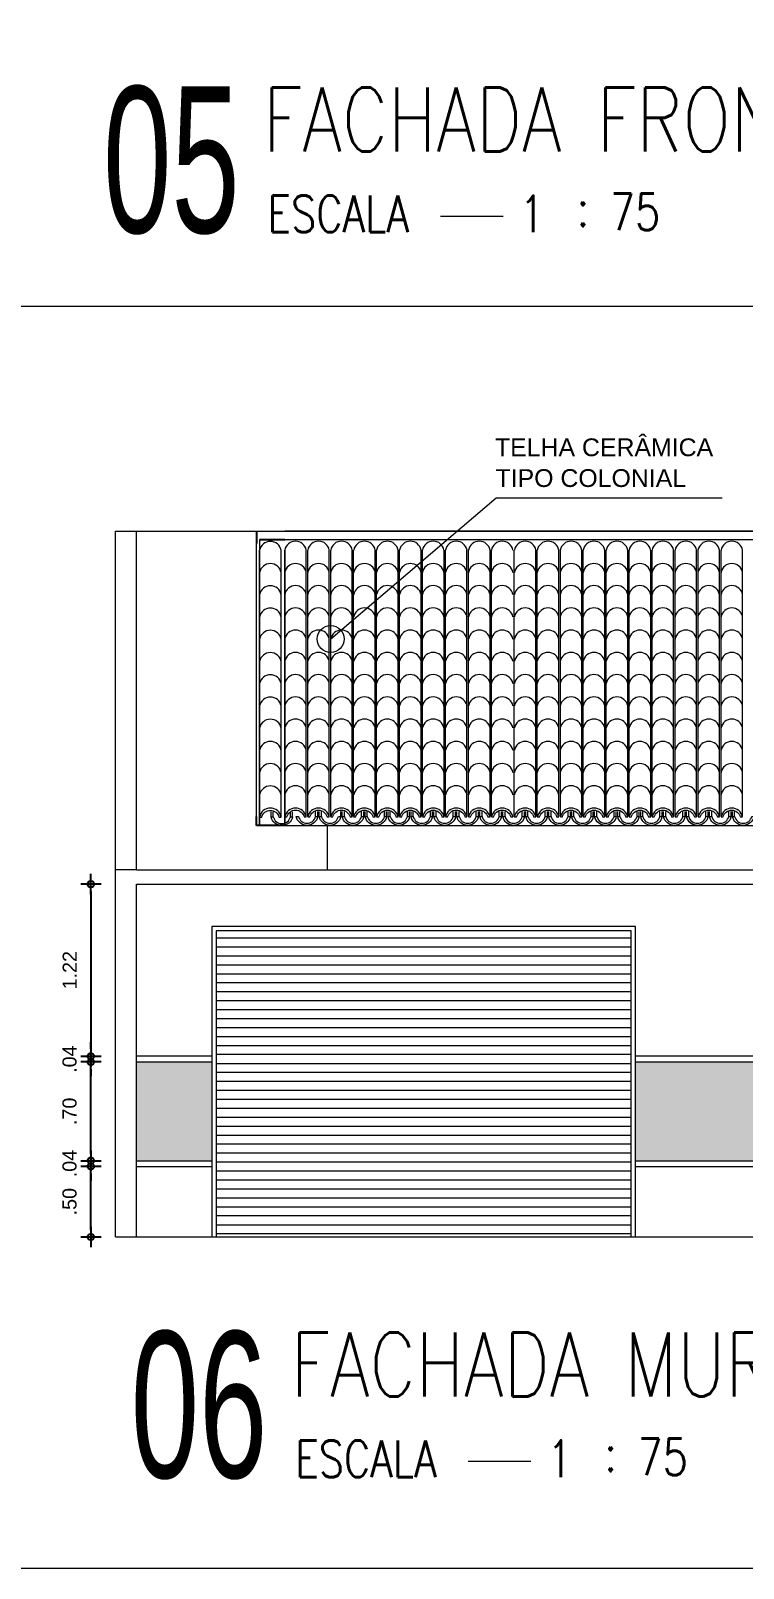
# Model space of a CAD drawing. Header units: millimetres. Extents: x 1345 to 2117, y 1214 to 1365.
# Drawn here: x 1879.66 to 1884.71, y 1268.73 to 1279.62 of the extents above; entities that cross this region are included whole.
import ezdxf
from ezdxf.enums import TextEntityAlignment as Align

# ---------------------------------------------------------------- set-up
doc = ezdxf.new("R2010")
doc.units = ezdxf.units.MM
doc.header["$LTSCALE"] = 0.5
for name, color, linetype in [('02', 2, 'Continuous'), ('COTAS', 7, 'Continuous'), ('DIVERSOS', 4, 'Continuous'), ('parede', 2, 'Continuous'), ('TUBULAÇÃO_ESGOTO', 6, 'Continuous')]:
    doc.layers.add(name, color=color, linetype=linetype)
for name, color, linetype, lineweight in [('E-lay-9', 9, 'Continuous', 9), ('E-TXT-G', 3, 'Continuous', 30), ('E-TXT-W', 7, 'Continuous', 15), ('E-TXT-Y', 2, 'Continuous', 40)]:
    doc.layers.add(name, color=color, linetype=linetype, lineweight=lineweight)
doc.styles.add('REG140', font='romans.shx', dxfattribs={"width": 0.8, "height": 0.35})
doc.styles.add('REG80', font='romans.shx', dxfattribs={"width": 0.8, "height": 0.1})
doc.styles.add('SANSSERIF', font='sas_____.pfb', dxfattribs={"height": 1})
doc.styles.add('SANSSERIF2', font='sanssb__.ttf', dxfattribs={"width": 0.8})
doc.styles.get("Standard").update_dxf_attribs({"font": 'arial.ttf'})
doc.dimstyles.new('ESCALA50', dxfattribs={"dimtxt": 0.1, "dimasz": 0.05, "dimexe": 0.18, "dimexo": 0.06, "dimgap": 0.1, "dimtad": 1, "dimzin": 4, "dimdsep": 46, "dimtxsty": 'Standard', "dimblk": 'BOLA', "dimcen": -0.06, "dimse1": 1, "dimse2": 1, "dimclrd": 7, "dimclrt": 7, "dimadec": 0, "dimazin": 0, "dimtfac": 1, "dimtix": 1, "dimtmove": 0, "dimatfit": 3, "dimldrblk": 'BOLA', "dimfxl": 0, "dimtolj": 1, "dimtzin": 4, "dimarcsym": 0})

# ---------------------------------------------------------------- blocks, each defined once
blk = doc.blocks.new('BOLA')
for p, q in [((-1.44, 0), (1.44, 0)), ((0, -1.44), (0, 1.44))]:
    blk.add_line(p, q)
blk.add_circle((0, 0), 0.452)
blk = doc.blocks.new('*D99')
at = {"layer": 'Defpoints', "color": 0, "transparency": 16777216}
for p in [(1880.087, 1271.575), (1880.41, 1271.575), (1880.41, 1271.075)]:
    blk.add_point(p, dxfattribs=at)
at = {"layer": 'DIVERSOS', "color": 7, "lineweight": -2, "transparency": 16777216}
blk.add_line((1880.087, 1271.125), (1880.087, 1271.525), dxfattribs=at)
at = {"layer": 'DIVERSOS', "color": 7, "lineweight": -2, "transparency": 16777216, "xscale": 0.05, "yscale": 0.05, "zscale": 0.05}
for p, rotation in [((1880.087, 1271.575), 90), ((1880.087, 1271.075), 270)]:
    blk.add_blockref('BOLA', p, dxfattribs=dict(at, rotation=rotation))
at = {"layer": 'DIVERSOS', "color": 7, "lineweight": 18, "transparency": 16777216, "insert": (1879.936, 1271.325), "char_height": 0.1, "attachment_point": 5, "rotation": 90}
blk.add_mtext('\\A1;.50', dxfattribs=at)
blk = doc.blocks.new('*D100')
at = {"layer": 'Defpoints', "color": 0, "transparency": 16777216}
for p in [(1880.087, 1271.615), (1880.41, 1271.615), (1880.41, 1271.575)]:
    blk.add_point(p, dxfattribs=at)
at = {"layer": 'DIVERSOS', "color": 7, "lineweight": -2, "transparency": 16777216}
for p, q in [((1880.087, 1271.665), (1880.087, 1271.715)), ((1880.087, 1271.575), (1880.087, 1271.615)), ((1880.087, 1271.525), (1880.087, 1271.475))]:
    blk.add_line(p, q, dxfattribs=at)
at = {"layer": 'DIVERSOS', "color": 7, "lineweight": -2, "transparency": 16777216, "xscale": 0.05, "yscale": 0.05, "zscale": 0.05}
for p, rotation in [((1880.087, 1271.615), 270), ((1880.087, 1271.575), 90)]:
    blk.add_blockref('BOLA', p, dxfattribs=dict(at, rotation=rotation))
at = {"layer": 'DIVERSOS', "color": 7, "lineweight": 18, "transparency": 16777216, "insert": (1879.936, 1271.595), "char_height": 0.1, "attachment_point": 5, "rotation": 90}
blk.add_mtext('\\A1;.04', dxfattribs=at)
blk = doc.blocks.new('*D101')
at = {"layer": 'Defpoints', "color": 0, "transparency": 16777216}
for p in [(1880.087, 1272.315), (1880.41, 1272.315), (1880.41, 1271.615)]:
    blk.add_point(p, dxfattribs=at)
at = {"layer": 'DIVERSOS', "color": 7, "lineweight": -2, "transparency": 16777216}
blk.add_line((1880.087, 1271.665), (1880.087, 1272.265), dxfattribs=at)
at = {"layer": 'DIVERSOS', "color": 7, "lineweight": -2, "transparency": 16777216, "xscale": 0.05, "yscale": 0.05, "zscale": 0.05}
for p, rotation in [((1880.087, 1272.315), 90), ((1880.087, 1271.615), 270)]:
    blk.add_blockref('BOLA', p, dxfattribs=dict(at, rotation=rotation))
at = {"layer": 'DIVERSOS', "color": 7, "lineweight": 18, "transparency": 16777216, "insert": (1879.936, 1271.965), "char_height": 0.1, "attachment_point": 5, "rotation": 90}
blk.add_mtext('\\A1;.70', dxfattribs=at)
blk = doc.blocks.new('*D102')
at = {"layer": 'Defpoints', "color": 0, "transparency": 16777216}
for p in [(1880.087, 1272.315), (1880.41, 1272.355), (1880.41, 1272.315)]:
    blk.add_point(p, dxfattribs=at)
at = {"layer": 'DIVERSOS', "color": 7, "lineweight": -2, "transparency": 16777216}
for p, q in [((1880.087, 1272.405), (1880.087, 1272.455)), ((1880.087, 1272.355), (1880.087, 1272.315)), ((1880.087, 1272.265), (1880.087, 1272.215))]:
    blk.add_line(p, q, dxfattribs=at)
at = {"layer": 'DIVERSOS', "color": 7, "lineweight": -2, "transparency": 16777216, "xscale": 0.05, "yscale": 0.05, "zscale": 0.05}
for p, rotation in [((1880.087, 1272.355), 270), ((1880.087, 1272.315), 90)]:
    blk.add_blockref('BOLA', p, dxfattribs=dict(at, rotation=rotation))
at = {"layer": 'DIVERSOS', "color": 7, "lineweight": 18, "transparency": 16777216, "insert": (1879.936, 1272.335), "char_height": 0.1, "attachment_point": 5, "rotation": 90}
blk.add_mtext('\\A1;.04', dxfattribs=at)
blk = doc.blocks.new('*D103')
at = {"layer": 'Defpoints', "color": 0, "transparency": 16777216}
for p in [(1880.41, 1273.575), (1880.087, 1272.355), (1880.41, 1272.355)]:
    blk.add_point(p, dxfattribs=at)
at = {"layer": 'DIVERSOS', "color": 7, "lineweight": -2, "transparency": 16777216}
blk.add_line((1880.087, 1273.525), (1880.087, 1272.405), dxfattribs=at)
at = {"layer": 'DIVERSOS', "color": 7, "lineweight": -2, "transparency": 16777216, "xscale": 0.05, "yscale": 0.05, "zscale": 0.05}
for p, rotation in [((1880.087, 1273.575), 90), ((1880.087, 1272.355), 270)]:
    blk.add_blockref('BOLA', p, dxfattribs=dict(at, rotation=rotation))
at = {"layer": 'DIVERSOS', "color": 7, "lineweight": 18, "transparency": 16777216, "insert": (1879.937, 1272.965), "char_height": 0.1, "attachment_point": 5, "rotation": 90}
blk.add_mtext('\\A1;1.22', dxfattribs=at)
blk = doc.blocks.new('IND_DES')
at = {"layer": 'E-TXT-W'}
blk.add_line((0.0269, -0.2428), (0.1984, -0.2428), dxfattribs=at)
at = {"layer": 'E-TXT-G', "style": 'REG80', "width": 0.8}
for s, p in [('ESCALA', (-0.4463, -0.2864)), ('1', (0.2426, -0.2864)), (':', (0.3988, -0.2706))]:
    blk.add_text(s, height=0.1, dxfattribs=at).set_placement(p)
blk.add_attdef('ESCALA', (0.4897, -0.2812), '', height=0.1, dxfattribs=at)
at = {"layer": 'E-TXT-W', "style": 'SANSSERIF2', "width": 0.6}
blk.add_attdef('00', text='', height=0.4, dxfattribs=at).set_placement((-0.7083, -0.2881), align=Align.CENTER)
at = {"layer": 'E-TXT-Y', "style": 'REG140', "width": 0.8}
for tag, p in [('PROJETO', (-0.4563, 0.1829)), ('DESENHO', (-0.4582, -0.0658))]:
    blk.add_attdef(tag, p, '', height=0.175, dxfattribs=at)

msp = doc.modelspace()

# ---------------------------------------------------------------- hatches: boundary and pattern name
at = {"layer": 'COTAS', "lineweight": 18}
h = msp.add_hatch(dxfattribs=at)
h.set_pattern_fill('AR-SAND', color=256, scale=0.0025, style=0)
h.set_pattern_definition([(37.5, (426.69534, -39.17265), (-0.004000078, 0.1223533093), [0, -0.09652, 0, -0.10795, 0, -0.1031875]), (7.5, (426.69534, -39.17265), (0.112380821, 0.179206275), [0, -0.05207, 0, -0.086995, 0, -0.0333375]), (327.5, (426.61723, -39.17265), (0.1977480926, 0.000359296), [0, -0.03175, 0, -0.1143, 0, -0.149225]), (317.5, (426.61723, -39.17265), (0.190889113, 0.055732331), [0, -0.015875, 0, -0.07493, 0, -0.085725])])
h.paths.add_polyline_path([(1880.943, 1272.315), (1880.41, 1272.315), (1880.41, 1271.615), (1880.943, 1271.615)])
h.paths.add_polyline_path([(1884.946, 1272.315), (1883.943, 1272.315), (1883.943, 1271.615), (1884.946, 1271.615)])
h.paths.add_polyline_path([(1885.946, 1272.315), (1885.946, 1271.615), (1887.11, 1271.615), (1887.11, 1271.881), (1886.944, 1271.881, -1), (1886.753, 1271.881, -1), (1886.944, 1271.881), (1887.11, 1271.881), (1887.11, 1272.315)])

# ---------------------------------------------------------------- linework, layer by layer
at = {"color": 7, "linetype": 'ByBlock'}
for p, q in [((1881.26, 1276.075), (1881.26, 1276.015)), ((1881.26, 1276.015), (1881.26, 1275.989)), ((1881.46, 1276.015), (1881.281, 1276.015)), ((1881.26, 1273.991), (1881.26, 1274.054)), ((1881.46, 1273.991), (1881.26, 1273.991))]:
    msp.add_line(p, q, dxfattribs=at)
at = {"layer": '02', "lineweight": 18}
for points in [[(1877.641, 1286.12), (1890.161, 1286.12), (1890.161, 1277.667), (1877.641, 1277.667)], [(1890.161, 1277.667), (1877.647, 1277.667), (1877.647, 1268.728), (1890.161, 1268.728)]]:
    msp.add_lwpolyline(points, close=True, dxfattribs=at)
at = {"layer": 'DIVERSOS', "lineweight": 18}
for p, q in [((1880.973, 1273.194), (1883.913, 1273.194)), ((1880.973, 1273.131), (1883.913, 1273.131)), ((1880.973, 1273.067), (1883.913, 1273.067)), ((1880.973, 1273.004), (1883.913, 1273.004)), ((1880.973, 1272.94), (1883.913, 1272.94)), ((1880.973, 1272.877), (1883.913, 1272.877)), ((1880.973, 1272.813), (1883.913, 1272.813)), ((1880.973, 1272.75), (1883.913, 1272.75)), ((1880.973, 1272.686), (1883.913, 1272.686)), ((1880.973, 1272.623), (1883.913, 1272.623)), ((1880.973, 1272.559), (1883.913, 1272.559)), ((1880.973, 1272.496), (1883.913, 1272.496)), ((1880.973, 1272.432), (1883.913, 1272.432)), ((1880.973, 1272.369), (1883.913, 1272.369)), ((1880.973, 1272.305), (1883.913, 1272.305)), ((1880.973, 1272.242), (1883.913, 1272.242)), ((1880.973, 1272.178), (1883.913, 1272.178)), ((1880.973, 1272.115), (1883.913, 1272.115)), ((1880.973, 1272.051), (1883.913, 1272.051)), ((1880.973, 1271.988), (1883.913, 1271.988)), ((1880.973, 1271.924), (1883.913, 1271.924)), ((1880.973, 1271.861), (1883.913, 1271.861)), ((1880.973, 1271.797), (1883.913, 1271.797)), ((1880.973, 1271.734), (1883.913, 1271.734)), ((1880.973, 1271.67), (1883.913, 1271.67)), ((1880.973, 1271.607), (1883.913, 1271.607)), ((1880.973, 1271.543), (1883.913, 1271.543)), ((1880.973, 1271.48), (1883.913, 1271.48)), ((1880.973, 1271.416), (1883.913, 1271.416)), ((1880.973, 1271.353), (1883.913, 1271.353)), ((1880.973, 1271.289), (1883.913, 1271.289)), ((1880.973, 1271.226), (1883.913, 1271.226)), ((1880.973, 1271.162), (1883.913, 1271.162)), ((1880.973, 1271.099), (1883.913, 1271.099)), ((1880.973, 1271.075), (1883.913, 1271.075))]:
    msp.add_line(p, q, dxfattribs=at)
at = {"layer": 'E-lay-9', "lineweight": 18}
for p, q in [((1881.785, 1275.312), (1882.956, 1276.311)), ((1882.956, 1276.311), (1884.557, 1276.311)), ((1880.26, 1276.075), (1887.26, 1276.075)), ((1880.26, 1273.625), (1880.26, 1276.075)), ((1880.41, 1273.675), (1880.41, 1276.075)), ((1881.26, 1274.054), (1881.26, 1275.989)), ((1881.281, 1276.015), (1881.281, 1273.99)), ((1887.11, 1276.075), (1881.46, 1276.075)), ((1887.11, 1276.015), (1881.46, 1276.015)), ((1881.281, 1273.99), (1881.281, 1275.94)), ((1881.434, 1274.052), (1881.434, 1275.94)), ((1881.46, 1273.991), (1881.46, 1275.941)), ((1881.46, 1275.941), (1881.46, 1273.991)), ((1881.612, 1274.054), (1881.612, 1275.941)), ((1881.622, 1274.054), (1881.622, 1275.941)), ((1881.775, 1274.054), (1881.775, 1275.941)), ((1881.785, 1274.054), (1881.785, 1275.941)), ((1881.937, 1274.054), (1881.937, 1275.941)), ((1881.947, 1274.054), (1881.947, 1275.941)), ((1882.1, 1274.054), (1882.1, 1275.941)), ((1882.11, 1274.054), (1882.11, 1275.941)), ((1882.262, 1274.054), (1882.262, 1275.941)), ((1882.273, 1274.054), (1882.273, 1275.941)), ((1882.425, 1274.054), (1882.425, 1275.941)), ((1882.435, 1274.054), (1882.435, 1275.941)), ((1882.588, 1274.054), (1882.588, 1275.941)), ((1882.598, 1274.054), (1882.598, 1275.941)), ((1882.75, 1274.054), (1882.75, 1275.941)), ((1882.76, 1274.054), (1882.76, 1275.941)), ((1882.913, 1274.054), (1882.913, 1275.941)), ((1882.923, 1274.054), (1882.923, 1275.941)), ((1883.085, 1274.054), (1883.085, 1275.941)), ((1883.238, 1274.054), (1883.238, 1275.941)), ((1883.248, 1274.054), (1883.248, 1275.941)), ((1883.4, 1274.054), (1883.4, 1275.941)), ((1883.411, 1274.054), (1883.411, 1275.941)), ((1883.563, 1274.054), (1883.563, 1275.941)), ((1883.573, 1274.054), (1883.573, 1275.941)), ((1883.726, 1274.054), (1883.726, 1275.941)), ((1883.736, 1274.054), (1883.736, 1275.941)), ((1883.888, 1274.054), (1883.888, 1275.941)), ((1883.898, 1274.054), (1883.898, 1275.941)), ((1884.051, 1274.054), (1884.051, 1275.941)), ((1884.061, 1274.054), (1884.061, 1275.941)), ((1884.213, 1274.054), (1884.213, 1275.941)), ((1884.223, 1274.054), (1884.223, 1275.941)), ((1884.376, 1274.054), (1884.376, 1275.941)), ((1884.386, 1274.054), (1884.386, 1275.941)), ((1884.538, 1274.054), (1884.538, 1275.941)), ((1884.549, 1274.054), (1884.549, 1275.941)), ((1884.701, 1274.054), (1884.701, 1275.941)), ((1881.363, 1274.052), (1881.363, 1274.088)), ((1881.378, 1274.052), (1881.378, 1274.088)), ((1881.5, 1274.052), (1881.5, 1274.088)), ((1881.515, 1274.052), (1881.515, 1274.088)), ((1881.678, 1274.054), (1881.678, 1274.089)), ((1881.693, 1274.054), (1881.693, 1274.089)), ((1881.704, 1274.054), (1881.704, 1274.089)), ((1881.719, 1274.054), (1881.719, 1274.089)), ((1881.856, 1274.054), (1881.856, 1274.089)), ((1881.866, 1274.054), (1881.866, 1274.089)), ((1881.882, 1274.054), (1881.882, 1274.089)), ((1882.003, 1274.054), (1882.003, 1274.089)), ((1882.019, 1274.054), (1882.019, 1274.089)), ((1882.029, 1274.054), (1882.029, 1274.089)), ((1882.044, 1274.054), (1882.044, 1274.089)), ((1882.166, 1274.054), (1882.166, 1274.089)), ((1882.181, 1274.054), (1882.181, 1274.089)), ((1882.191, 1274.054), (1882.191, 1274.089)), ((1882.207, 1274.054), (1882.207, 1274.089)), ((1882.328, 1274.054), (1882.328, 1274.089)), ((1882.344, 1274.054), (1882.344, 1274.089)), ((1882.354, 1274.054), (1882.354, 1274.089)), ((1882.369, 1274.054), (1882.369, 1274.089)), ((1882.491, 1274.054), (1882.491, 1274.089)), ((1882.506, 1274.054), (1882.506, 1274.089)), ((1882.516, 1274.054), (1882.516, 1274.089)), ((1882.532, 1274.054), (1882.532, 1274.089)), ((1882.653, 1274.054), (1882.653, 1274.089)), ((1882.669, 1274.054), (1882.669, 1274.089)), ((1882.679, 1274.054), (1882.679, 1274.089)), ((1882.695, 1274.054), (1882.695, 1274.089)), ((1882.816, 1274.054), (1882.816, 1274.089)), ((1882.831, 1274.054), (1882.831, 1274.089)), ((1882.842, 1274.054), (1882.842, 1274.089)), ((1882.857, 1274.054), (1882.857, 1274.089)), ((1882.978, 1274.054), (1882.978, 1274.089)), ((1882.994, 1274.054), (1882.994, 1274.089)), ((1883.004, 1274.054), (1883.004, 1274.089)), ((1883.02, 1274.054), (1883.02, 1274.089)), ((1883.141, 1274.054), (1883.141, 1274.089)), ((1883.157, 1274.054), (1883.157, 1274.089)), ((1883.167, 1274.054), (1883.167, 1274.089)), ((1883.182, 1274.054), (1883.182, 1274.089)), ((1883.304, 1274.054), (1883.304, 1274.089)), ((1883.319, 1274.054), (1883.319, 1274.089)), ((1883.329, 1274.054), (1883.329, 1274.089)), ((1883.345, 1274.054), (1883.345, 1274.089)), ((1883.466, 1274.054), (1883.466, 1274.089)), ((1883.482, 1274.054), (1883.482, 1274.089)), ((1883.492, 1274.054), (1883.492, 1274.089)), ((1883.507, 1274.054), (1883.507, 1274.089)), ((1883.629, 1274.054), (1883.629, 1274.089)), ((1883.644, 1274.054), (1883.644, 1274.089)), ((1883.654, 1274.054), (1883.654, 1274.089)), ((1883.67, 1274.054), (1883.67, 1274.089)), ((1883.791, 1274.054), (1883.791, 1274.089)), ((1883.807, 1274.054), (1883.807, 1274.089)), ((1883.817, 1274.054), (1883.817, 1274.089)), ((1883.833, 1274.054), (1883.833, 1274.089)), ((1883.954, 1274.054), (1883.954, 1274.089)), ((1883.969, 1274.054), (1883.969, 1274.089)), ((1883.98, 1274.054), (1883.98, 1274.089)), ((1883.995, 1274.054), (1883.995, 1274.089)), ((1884.116, 1274.054), (1884.116, 1274.089)), ((1884.132, 1274.054), (1884.132, 1274.089)), ((1884.142, 1274.054), (1884.142, 1274.089)), ((1884.158, 1274.054), (1884.158, 1274.089)), ((1884.279, 1274.054), (1884.279, 1274.089)), ((1884.295, 1274.054), (1884.295, 1274.089)), ((1884.305, 1274.054), (1884.305, 1274.089)), ((1884.32, 1274.054), (1884.32, 1274.089)), ((1884.442, 1274.054), (1884.442, 1274.089)), ((1884.457, 1274.054), (1884.457, 1274.089)), ((1884.467, 1274.054), (1884.467, 1274.089)), ((1884.483, 1274.054), (1884.483, 1274.089)), ((1884.604, 1274.054), (1884.604, 1274.089)), ((1884.62, 1274.054), (1884.62, 1274.089)), ((1884.63, 1274.054), (1884.63, 1274.089)), ((1884.645, 1274.054), (1884.645, 1274.089)), ((1881.26, 1273.991), (1881.76, 1273.991)), ((1881.46, 1273.991), (1883.085, 1273.991)), ((1881.76, 1273.991), (1881.76, 1273.675)), ((1882.11, 1273.991), (1883.736, 1273.991)), ((1882.76, 1273.991), (1884.386, 1273.991)), ((1883.411, 1273.991), (1885.036, 1273.991)), ((1884.061, 1273.991), (1885.687, 1273.991))]:
    msp.add_line(p, q, dxfattribs=at)
at = {"layer": 'E-lay-9', "lineweight": 18, "flags": 128}
for points in [[(1881.281, 1274.05), (1881.297, 1274.05, -0.788263), (1881.418, 1274.05), (1881.434, 1274.05, 0.827036)], [(1881.363, 1274.052), (1881.378, 1274.052, 0.788263), (1881.5, 1274.052), (1881.515, 1274.052, -0.827036)], [(1881.46, 1274.051), (1881.475, 1274.051, -0.788263), (1881.597, 1274.051), (1881.612, 1274.051, 0.827036)], [(1881.541, 1274.054), (1881.557, 1274.054, 0.788263), (1881.678, 1274.054), (1881.693, 1274.054, -0.827036)], [(1881.622, 1274.051), (1881.638, 1274.051, -0.788263), (1881.759, 1274.051), (1881.775, 1274.051, 0.827036)], [(1881.704, 1274.054), (1881.719, 1274.054, 0.788263), (1881.84, 1274.054), (1881.856, 1274.054, -0.827036)], [(1881.785, 1274.051), (1881.8, 1274.051, -0.788263), (1881.922, 1274.051), (1881.937, 1274.051, 0.827036)], [(1881.866, 1274.054), (1881.882, 1274.054, 0.788263), (1882.003, 1274.054), (1882.019, 1274.054, -0.827036)], [(1881.947, 1274.051), (1881.963, 1274.051, -0.788263), (1882.084, 1274.051), (1882.1, 1274.051, 0.827036)], [(1882.029, 1274.054), (1882.044, 1274.054, 0.788263), (1882.166, 1274.054), (1882.181, 1274.054, -0.827036)], [(1882.11, 1274.051), (1882.126, 1274.051, -0.788263), (1882.247, 1274.051), (1882.262, 1274.051, 0.827036)], [(1882.191, 1274.054), (1882.207, 1274.054, 0.788263), (1882.328, 1274.054), (1882.344, 1274.054, -0.827036)], [(1882.273, 1274.051), (1882.288, 1274.051, -0.788263), (1882.409, 1274.051), (1882.425, 1274.051, 0.827036)], [(1882.354, 1274.054), (1882.369, 1274.054, 0.788263), (1882.491, 1274.054), (1882.506, 1274.054, -0.827036)], [(1882.435, 1274.051), (1882.451, 1274.051, -0.788263), (1882.572, 1274.051), (1882.588, 1274.051, 0.827036)], [(1882.516, 1274.054), (1882.532, 1274.054, 0.788263), (1882.653, 1274.054), (1882.669, 1274.054, -0.827036)], [(1882.598, 1274.051), (1882.613, 1274.051, -0.788263), (1882.735, 1274.051), (1882.75, 1274.051, 0.827036)], [(1882.679, 1274.054), (1882.695, 1274.054, 0.788263), (1882.816, 1274.054), (1882.831, 1274.054, -0.827036)], [(1882.76, 1274.051), (1882.776, 1274.051, -0.788263), (1882.897, 1274.051), (1882.913, 1274.051, 0.827036)], [(1882.842, 1274.054), (1882.857, 1274.054, 0.788263), (1882.978, 1274.054), (1882.994, 1274.054, -0.827036)], [(1882.923, 1274.051), (1882.938, 1274.051, -0.788263), (1883.06, 1274.051), (1883.075, 1274.051, 0.827036)], [(1883.004, 1274.054), (1883.02, 1274.054, 0.788263), (1883.141, 1274.054), (1883.157, 1274.054, -0.827036)], [(1883.085, 1274.051), (1883.101, 1274.051, -0.788263), (1883.222, 1274.051), (1883.238, 1274.051, 0.827036)], [(1883.167, 1274.054), (1883.182, 1274.054, 0.788263), (1883.304, 1274.054), (1883.319, 1274.054, -0.827036)], [(1883.248, 1274.051), (1883.264, 1274.051, -0.788263), (1883.385, 1274.051), (1883.4, 1274.051, 0.827036)], [(1883.329, 1274.054), (1883.345, 1274.054, 0.788263), (1883.466, 1274.054), (1883.482, 1274.054, -0.827036)], [(1883.411, 1274.051), (1883.426, 1274.051, -0.788263), (1883.547, 1274.051), (1883.563, 1274.051, 0.827036)], [(1883.492, 1274.054), (1883.507, 1274.054, 0.788263), (1883.629, 1274.054), (1883.644, 1274.054, -0.827036)], [(1883.573, 1274.051), (1883.589, 1274.051, -0.788263), (1883.71, 1274.051), (1883.726, 1274.051, 0.827036)], [(1883.654, 1274.054), (1883.67, 1274.054, 0.788263), (1883.791, 1274.054), (1883.807, 1274.054, -0.827036)], [(1883.736, 1274.051), (1883.751, 1274.051, -0.788263), (1883.873, 1274.051), (1883.888, 1274.051, 0.827036)], [(1883.817, 1274.054), (1883.833, 1274.054, 0.788263), (1883.954, 1274.054), (1883.969, 1274.054, -0.827036)], [(1883.898, 1274.051), (1883.914, 1274.051, -0.788263), (1884.035, 1274.051), (1884.051, 1274.051, 0.827036)], [(1883.98, 1274.054), (1883.995, 1274.054, 0.788263), (1884.116, 1274.054), (1884.132, 1274.054, -0.827036)], [(1884.061, 1274.051), (1884.076, 1274.051, -0.788263), (1884.198, 1274.051), (1884.213, 1274.051, 0.827036)], [(1884.142, 1274.054), (1884.158, 1274.054, 0.788263), (1884.279, 1274.054), (1884.295, 1274.054, -0.827036)], [(1884.223, 1274.051), (1884.239, 1274.051, -0.788263), (1884.36, 1274.051), (1884.376, 1274.051, 0.827036)], [(1884.305, 1274.054), (1884.32, 1274.054, 0.788263), (1884.442, 1274.054), (1884.457, 1274.054, -0.827036)], [(1884.386, 1274.051), (1884.402, 1274.051, -0.788263), (1884.523, 1274.051), (1884.538, 1274.051, 0.827036)], [(1884.467, 1274.054), (1884.483, 1274.054, 0.788263), (1884.604, 1274.054), (1884.62, 1274.054, -0.827036)], [(1884.549, 1274.051), (1884.564, 1274.051, -0.788263), (1884.685, 1274.051), (1884.701, 1274.051, 0.827036)], [(1884.63, 1274.054), (1884.645, 1274.054, 0.788263), (1884.767, 1274.054), (1884.782, 1274.054, -0.827036)]]:
    msp.add_lwpolyline(points, format="xyb", close=True, dxfattribs=at)
for points in [[(1883.085, 1273.991, -0.378735), (1883.004, 1274.054), (1883.02, 1274.054, 0.369975), (1883.085, 1274.006)], [(1883.736, 1273.991, -0.378735), (1883.654, 1274.054), (1883.67, 1274.054, 0.369975), (1883.736, 1274.006)], [(1884.386, 1273.991, -0.378735), (1884.305, 1274.054), (1884.32, 1274.054, 0.369975), (1884.386, 1274.006)]]:
    msp.add_lwpolyline(points, format="xyb", dxfattribs=at)
at = {"layer": 'E-lay-9', "lineweight": 18}
msp.add_circle((1881.785, 1275.312), 0.0956, dxfattribs=at)
for centre, start, end in [((1881.358, 1275.926), 10.8161, 169.1839), ((1881.536, 1275.927), 10.8161, 169.1839), ((1881.699, 1275.927), 10.8161, 169.1839), ((1881.861, 1275.927), 10.8161, 169.1839), ((1882.024, 1275.927), 10.8161, 169.1839), ((1882.186, 1275.927), 10.8161, 169.1839), ((1882.349, 1275.927), 10.8161, 169.1839), ((1882.511, 1275.927), 10.8161, 169.1839), ((1882.674, 1275.927), 10.8161, 169.1839), ((1882.837, 1275.927), 10.8161, 169.1839), ((1882.999, 1275.927), 10.8161, 169.1839), ((1883.162, 1275.927), 10.8161, 169.1839), ((1883.324, 1275.927), 10.8161, 169.1839), ((1883.487, 1275.927), 10.8161, 169.1839), ((1883.649, 1275.927), 10.8161, 169.1839), ((1883.812, 1275.927), 10.8161, 169.1839), ((1883.974, 1275.927), 10.8161, 169.1839), ((1884.137, 1275.927), 10.8161, 169.1839), ((1884.3, 1275.927), 10.8161, 169.1839), ((1884.462, 1275.927), 10.8161, 169.1839), ((1884.625, 1275.927), 10.8161, 169.1839), ((1881.358, 1275.768), 10.8161, 169.1839), ((1881.536, 1275.769), 10.8161, 169.1839), ((1881.699, 1275.769), 10.8161, 169.1839), ((1881.861, 1275.769), 10.8161, 169.1839), ((1882.024, 1275.769), 10.8161, 169.1839), ((1882.186, 1275.769), 10.8161, 169.1839), ((1882.349, 1275.769), 10.8161, 169.1839), ((1882.511, 1275.769), 10.8161, 169.1839), ((1882.674, 1275.769), 10.8161, 169.1839), ((1882.837, 1275.769), 10.8161, 169.1839), ((1882.999, 1275.769), 10.8161, 169.1839), ((1883.162, 1275.769), 10.8161, 169.1839), ((1883.324, 1275.769), 10.8161, 169.1839), ((1883.487, 1275.769), 10.8161, 169.1839), ((1883.649, 1275.769), 10.8161, 169.1839), ((1883.812, 1275.769), 10.8161, 169.1839), ((1883.974, 1275.769), 10.8161, 169.1839), ((1884.137, 1275.769), 10.8161, 169.1839), ((1884.3, 1275.769), 10.8161, 169.1839), ((1884.462, 1275.769), 10.8161, 169.1839), ((1884.625, 1275.769), 10.8161, 169.1839), ((1881.358, 1275.611), 10.8161, 169.1839), ((1881.536, 1275.612), 10.8161, 169.1839), ((1881.699, 1275.612), 10.8161, 169.1839), ((1881.861, 1275.612), 10.8161, 169.1839), ((1882.024, 1275.612), 10.8161, 169.1839), ((1882.186, 1275.612), 10.8161, 169.1839), ((1882.349, 1275.612), 10.8161, 169.1839), ((1882.511, 1275.612), 10.8161, 169.1839), ((1882.674, 1275.612), 10.8161, 169.1839), ((1882.837, 1275.612), 10.8161, 169.1839), ((1882.999, 1275.612), 10.8161, 169.1839), ((1883.162, 1275.612), 10.8161, 169.1839), ((1883.324, 1275.612), 10.8161, 169.1839), ((1883.487, 1275.612), 10.8161, 169.1839), ((1883.649, 1275.612), 10.8161, 169.1839), ((1883.812, 1275.612), 10.8161, 169.1839), ((1883.974, 1275.612), 10.8161, 169.1839), ((1884.137, 1275.612), 10.8161, 169.1839), ((1884.3, 1275.612), 10.8161, 169.1839), ((1884.462, 1275.612), 10.8161, 169.1839), ((1884.625, 1275.612), 10.8161, 169.1839), ((1881.358, 1275.453), 10.8161, 169.1839), ((1881.536, 1275.454), 10.8161, 169.1839), ((1881.699, 1275.454), 10.8161, 169.1839), ((1881.861, 1275.454), 10.8161, 169.1839), ((1882.024, 1275.454), 10.8161, 169.1839), ((1882.186, 1275.454), 10.8161, 169.1839), ((1882.349, 1275.454), 10.8161, 169.1839), ((1882.511, 1275.454), 10.8161, 169.1839), ((1882.674, 1275.454), 10.8161, 169.1839), ((1882.837, 1275.454), 10.8161, 169.1839), ((1882.999, 1275.454), 10.8161, 169.1839), ((1883.162, 1275.454), 10.8161, 169.1839), ((1883.324, 1275.454), 10.8161, 169.1839), ((1883.487, 1275.454), 10.8161, 169.1839), ((1883.649, 1275.454), 10.8161, 169.1839), ((1883.812, 1275.454), 10.8161, 169.1839), ((1883.974, 1275.454), 10.8161, 169.1839), ((1884.137, 1275.454), 10.8161, 169.1839), ((1884.3, 1275.454), 10.8161, 169.1839), ((1884.462, 1275.454), 10.8161, 169.1839), ((1884.625, 1275.454), 10.8161, 169.1839), ((1881.358, 1275.296), 10.8161, 169.1839), ((1881.536, 1275.297), 10.8161, 169.1839), ((1881.699, 1275.297), 10.8161, 169.1839), ((1881.861, 1275.297), 10.8161, 169.1839), ((1882.024, 1275.297), 10.8161, 169.1839), ((1882.186, 1275.297), 10.8161, 169.1839), ((1882.349, 1275.297), 10.8161, 169.1839), ((1882.511, 1275.297), 10.8161, 169.1839), ((1882.674, 1275.297), 10.8161, 169.1839), ((1882.837, 1275.297), 10.8161, 169.1839), ((1882.999, 1275.297), 10.8161, 169.1839), ((1883.162, 1275.297), 10.8161, 169.1839), ((1883.324, 1275.297), 10.8161, 169.1839), ((1883.487, 1275.297), 10.8161, 169.1839), ((1883.649, 1275.297), 10.8161, 169.1839), ((1883.812, 1275.297), 10.8161, 169.1839), ((1883.974, 1275.297), 10.8161, 169.1839), ((1884.137, 1275.297), 10.8161, 169.1839), ((1884.3, 1275.297), 10.8161, 169.1839), ((1884.462, 1275.297), 10.8161, 169.1839), ((1884.625, 1275.297), 10.8161, 169.1839), ((1881.358, 1275.138), 10.8161, 169.1839), ((1881.536, 1275.139), 10.8161, 169.1839), ((1881.699, 1275.139), 10.8161, 169.1839), ((1881.861, 1275.139), 10.8161, 169.1839), ((1882.024, 1275.139), 10.8161, 169.1839), ((1882.186, 1275.139), 10.8161, 169.1839), ((1882.349, 1275.139), 10.8161, 169.1839), ((1882.511, 1275.139), 10.8161, 169.1839), ((1882.674, 1275.139), 10.8161, 169.1839), ((1882.837, 1275.139), 10.8161, 169.1839), ((1882.999, 1275.139), 10.8161, 169.1839), ((1883.162, 1275.139), 10.8161, 169.1839), ((1883.324, 1275.139), 10.8161, 169.1839), ((1883.487, 1275.139), 10.8161, 169.1839), ((1883.649, 1275.139), 10.8161, 169.1839), ((1883.812, 1275.139), 10.8161, 169.1839), ((1883.974, 1275.139), 10.8161, 169.1839), ((1884.137, 1275.139), 10.8161, 169.1839), ((1884.3, 1275.139), 10.8161, 169.1839), ((1884.462, 1275.139), 10.8161, 169.1839), ((1884.625, 1275.139), 10.8161, 169.1839), ((1881.358, 1274.981), 10.8161, 169.1839), ((1881.536, 1274.982), 10.8161, 169.1839), ((1881.699, 1274.982), 10.8161, 169.1839), ((1881.861, 1274.982), 10.8161, 169.1839), ((1882.024, 1274.982), 10.8161, 169.1839), ((1882.186, 1274.982), 10.8161, 169.1839), ((1882.349, 1274.982), 10.8161, 169.1839), ((1882.511, 1274.982), 10.8161, 169.1839), ((1882.674, 1274.982), 10.8161, 169.1839), ((1882.837, 1274.982), 10.8161, 169.1839), ((1882.999, 1274.982), 10.8161, 169.1839), ((1883.162, 1274.982), 10.8161, 169.1839), ((1883.324, 1274.982), 10.8161, 169.1839), ((1883.487, 1274.982), 10.8161, 169.1839), ((1883.649, 1274.982), 10.8161, 169.1839), ((1883.812, 1274.982), 10.8161, 169.1839), ((1883.974, 1274.982), 10.8161, 169.1839), ((1884.137, 1274.982), 10.8161, 169.1839), ((1884.3, 1274.982), 10.8161, 169.1839), ((1884.462, 1274.982), 10.8161, 169.1839), ((1884.625, 1274.982), 10.8161, 169.1839), ((1881.358, 1274.823), 10.8161, 169.1839), ((1881.536, 1274.824), 10.8161, 169.1839), ((1881.699, 1274.824), 10.8161, 169.1839), ((1881.861, 1274.824), 10.8161, 169.1839), ((1882.024, 1274.824), 10.8161, 169.1839), ((1882.186, 1274.824), 10.8161, 169.1839), ((1882.349, 1274.824), 10.8161, 169.1839), ((1882.511, 1274.824), 10.8161, 169.1839), ((1882.674, 1274.824), 10.8161, 169.1839), ((1882.837, 1274.824), 10.8161, 169.1839), ((1882.999, 1274.824), 10.8161, 169.1839), ((1883.162, 1274.824), 10.8161, 169.1839), ((1883.324, 1274.824), 10.8161, 169.1839), ((1883.487, 1274.824), 10.8161, 169.1839), ((1883.649, 1274.824), 10.8161, 169.1839), ((1883.812, 1274.824), 10.8161, 169.1839), ((1883.974, 1274.824), 10.8161, 169.1839), ((1884.137, 1274.824), 10.8161, 169.1839), ((1884.3, 1274.824), 10.8161, 169.1839), ((1884.462, 1274.824), 10.8161, 169.1839), ((1884.625, 1274.824), 10.8161, 169.1839), ((1881.358, 1274.666), 10.8161, 169.1839), ((1881.536, 1274.667), 10.8161, 169.1839), ((1881.699, 1274.667), 10.8161, 169.1839), ((1881.861, 1274.667), 10.8161, 169.1839), ((1882.024, 1274.667), 10.8161, 169.1839), ((1882.186, 1274.667), 10.8161, 169.1839), ((1882.349, 1274.667), 10.8161, 169.1839), ((1882.511, 1274.667), 10.8161, 169.1839), ((1882.674, 1274.667), 10.8161, 169.1839), ((1882.837, 1274.667), 10.8161, 169.1839), ((1882.999, 1274.667), 10.8161, 169.1839), ((1883.162, 1274.667), 10.8161, 169.1839), ((1883.324, 1274.667), 10.8161, 169.1839), ((1883.487, 1274.667), 10.8161, 169.1839), ((1883.649, 1274.667), 10.8161, 169.1839), ((1883.812, 1274.667), 10.8161, 169.1839), ((1883.974, 1274.667), 10.8161, 169.1839), ((1884.137, 1274.667), 10.8161, 169.1839), ((1884.3, 1274.667), 10.8161, 169.1839), ((1884.462, 1274.667), 10.8161, 169.1839), ((1884.625, 1274.667), 10.8161, 169.1839), ((1881.358, 1274.508), 10.8161, 169.1839), ((1881.536, 1274.509), 10.8161, 169.1839), ((1881.699, 1274.509), 10.8161, 169.1839), ((1881.861, 1274.509), 10.8161, 169.1839), ((1882.024, 1274.509), 10.8161, 169.1839), ((1882.186, 1274.509), 10.8161, 169.1839), ((1882.349, 1274.509), 10.8161, 169.1839), ((1882.511, 1274.509), 10.8161, 169.1839), ((1882.674, 1274.509), 10.8161, 169.1839), ((1882.837, 1274.509), 10.8161, 169.1839), ((1882.999, 1274.509), 10.8161, 169.1839), ((1883.162, 1274.509), 10.8161, 169.1839), ((1883.324, 1274.509), 10.8161, 169.1839), ((1883.487, 1274.509), 10.8161, 169.1839), ((1883.649, 1274.509), 10.8161, 169.1839), ((1883.812, 1274.509), 10.8161, 169.1839), ((1883.974, 1274.509), 10.8161, 169.1839), ((1884.137, 1274.509), 10.8161, 169.1839), ((1884.3, 1274.509), 10.8161, 169.1839), ((1884.462, 1274.509), 10.8161, 169.1839), ((1884.625, 1274.509), 10.8161, 169.1839), ((1881.358, 1274.351), 10.8161, 169.1839), ((1881.536, 1274.352), 10.8161, 169.1839), ((1881.699, 1274.352), 10.8161, 169.1839), ((1881.861, 1274.352), 10.8161, 169.1839), ((1882.024, 1274.352), 10.8161, 169.1839), ((1882.186, 1274.352), 10.8161, 169.1839), ((1882.349, 1274.352), 10.8161, 169.1839), ((1882.511, 1274.352), 10.8161, 169.1839), ((1882.674, 1274.352), 10.8161, 169.1839), ((1882.837, 1274.352), 10.8161, 169.1839), ((1882.999, 1274.352), 10.8161, 169.1839), ((1883.162, 1274.352), 10.8161, 169.1839), ((1883.324, 1274.352), 10.8161, 169.1839), ((1883.487, 1274.352), 10.8161, 169.1839), ((1883.649, 1274.352), 10.8161, 169.1839), ((1883.812, 1274.352), 10.8161, 169.1839), ((1883.974, 1274.352), 10.8161, 169.1839), ((1884.137, 1274.352), 10.8161, 169.1839), ((1884.3, 1274.352), 10.8161, 169.1839), ((1884.462, 1274.352), 10.8161, 169.1839), ((1884.625, 1274.352), 10.8161, 169.1839), ((1881.358, 1274.193), 10.8161, 169.1839), ((1881.536, 1274.194), 10.8161, 169.1839), ((1881.699, 1274.194), 10.8161, 169.1839), ((1881.861, 1274.194), 10.8161, 169.1839), ((1882.024, 1274.194), 10.8161, 169.1839), ((1882.186, 1274.194), 10.8161, 169.1839), ((1882.349, 1274.194), 10.8161, 169.1839), ((1882.511, 1274.194), 10.8161, 169.1839), ((1882.674, 1274.194), 10.8161, 169.1839), ((1882.837, 1274.194), 10.8161, 169.1839), ((1882.999, 1274.194), 10.8161, 169.1839), ((1883.162, 1274.194), 10.8161, 169.1839), ((1883.324, 1274.194), 10.8161, 169.1839), ((1883.487, 1274.194), 10.8161, 169.1839), ((1883.649, 1274.194), 10.8161, 169.1839), ((1883.812, 1274.194), 10.8161, 169.1839), ((1883.974, 1274.194), 10.8161, 169.1839), ((1884.137, 1274.194), 10.8161, 169.1839), ((1884.3, 1274.194), 10.8161, 169.1839), ((1884.462, 1274.194), 10.8161, 169.1839), ((1884.625, 1274.194), 10.8161, 169.1839), ((1881.53, 1273.949), 33.5179, 36.4641), ((1881.692, 1273.949), 33.5179, 36.4641), ((1881.855, 1273.949), 33.5179, 36.4641)]:
    msp.add_arc(centre, 0.0776, start, end, dxfattribs=at)
at = {"layer": 'parede', "lineweight": 18}
for p, q in [((1880.41, 1273.675), (1880.26, 1273.675)), ((1880.26, 1271.075), (1880.26, 1273.675)), ((1880.41, 1273.675), (1887.11, 1273.675)), ((1880.41, 1271.075), (1880.41, 1273.575)), ((1880.41, 1273.575), (1887.11, 1273.575)), ((1880.26, 1271.075), (1887.26, 1271.075))]:
    msp.add_line(p, q, dxfattribs=at)
at = {"layer": 'TUBULAÇÃO_ESGOTO', "lineweight": 18}
for p, q in [((1883.943, 1273.275), (1880.943, 1273.275)), ((1880.943, 1273.275), (1880.943, 1271.075)), ((1883.943, 1271.075), (1883.943, 1273.275)), ((1883.913, 1273.245), (1880.973, 1273.245)), ((1880.973, 1273.245), (1880.973, 1271.075)), ((1883.913, 1271.075), (1883.913, 1273.245)), ((1880.943, 1272.355), (1880.41, 1272.355)), ((1880.41, 1272.315), (1880.943, 1272.315)), ((1884.946, 1272.355), (1883.943, 1272.355)), ((1883.943, 1272.315), (1884.946, 1272.315)), ((1880.41, 1271.615), (1880.943, 1271.615)), ((1880.41, 1271.575), (1880.943, 1271.575)), ((1883.943, 1271.615), (1884.946, 1271.615)), ((1883.943, 1271.575), (1884.946, 1271.575))]:
    msp.add_line(p, q, dxfattribs=at)

# ---------------------------------------------------------------- block references
at = {"lineweight": 18}
ref = msp.add_blockref('IND_DES', (1882.493, 1278.937), dxfattribs=dict(at, xscale=2.591993519999988, yscale=2.591993519999988, zscale=2.591993519999988))
ref.add_attrib('00', '05', dxfattribs={"layer": 'E-TXT-W', "height": 1.0368, "style": 'SANSSERIF', "width": 0.6}).set_placement((1880.657, 1278.19), align=Align.CENTER)
ref.add_attrib('DESENHO', 'FACHADA FRONTAL', (1881.305, 1278.766), dxfattribs={"layer": 'E-TXT-Y', "height": 0.4536, "style": 'REG140', "width": 0.8})
ref.add_attrib('ESCALA', '75', (1883.762, 1278.208), dxfattribs={"layer": 'E-TXT-G', "height": 0.2592, "style": 'REG80', "width": 0.8})
ref = msp.add_blockref('IND_DES', (1882.689, 1270.116), dxfattribs=dict(at, xscale=2.591993519999988, yscale=2.591993519999988, zscale=2.591993519999988))
ref.add_attrib('00', '06', dxfattribs={"layer": 'E-TXT-W', "height": 1.0368, "style": 'SANSSERIF', "width": 0.6}).set_placement((1880.853, 1269.369), align=Align.CENTER)
ref.add_attrib('DESENHO', 'FACHADA MURO', (1881.501, 1269.945), dxfattribs={"layer": 'E-TXT-Y', "height": 0.4536, "style": 'REG140', "width": 0.8})
ref.add_attrib('ESCALA', '75', (1883.958, 1269.387), dxfattribs={"layer": 'E-TXT-G', "height": 0.2592, "style": 'REG80', "width": 0.8})

# ---------------------------------------------------------------- texts
at = {"layer": 'E-lay-9', "lineweight": 18, "style": 'SANSSERIF'}
for s, p in [('TELHA CERÂMICA', (1882.948, 1276.607)), ('TIPO COLONIAL', (1882.952, 1276.389))]:
    msp.add_text(s, height=0.126, dxfattribs=at).set_placement(p)

# ---------------------------------------------------------------- dimensions: what is measured, and where the dimension line sits
at = {"layer": 'DIVERSOS', "lineweight": 18}
for base, p1, p2, picture, middle in [((1880.087, 1272.355), (1880.41, 1273.575), (1880.41, 1272.355), '*D103', (1879.937, 1272.965)), ((1880.087, 1272.315), (1880.41, 1272.355), (1880.41, 1272.315), '*D102', (1879.936, 1272.335)), ((1880.087, 1272.315), (1880.41, 1271.615), (1880.41, 1272.315), '*D101', (1879.936, 1271.965)), ((1880.087, 1271.615), (1880.41, 1271.575), (1880.41, 1271.615), '*D100', (1879.936, 1271.595)), ((1880.087, 1271.575), (1880.41, 1271.075), (1880.41, 1271.575), '*D99', (1879.936, 1271.325))]:
    dim = msp.add_linear_dim(base=base, p1=p1, p2=p2, angle=90, dimstyle='ESCALA50', dxfattribs=at)
    dim.commit()
    dim.dimension.update_dxf_attribs({"geometry": picture, "text_midpoint": middle})

doc.saveas('drawing.dxf')
